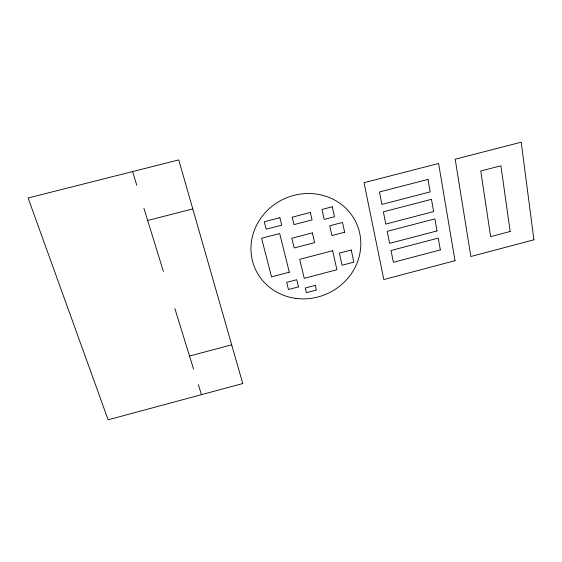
<?xml version="1.0" encoding="UTF-8"?>
<svg xmlns="http://www.w3.org/2000/svg" width="562" height="562" viewBox="0 0 562 562"><rect width="100%" height="100%" fill="white"/><g stroke="black" fill="none" stroke-linecap="round" stroke-linejoin="round"><path stroke-width="0.84" d="M189.542 356.048L231.685 344.815M147.666 220.473L192.78 208.909M132.569 171.586L136.784 185.242M143.865 208.165L163.409 271.453M174.866 308.538L193.553 369.044M198.421 384.801L201.463 394.664M242.77 383.537L108.143 419.807L28.1 197.986L178.751 159.91L242.77 383.537M298.506 286.873L288.468 289.514L286.676 282.37L296.75 279.714L298.506 286.873M440.32 249.914L393.372 262.299L391.04 250.497L438.255 238.084L440.32 249.914M510.156 231.495L490.626 236.644L480.77 170.981L500.925 165.769L510.156 231.495M315.303 285.37L305.278 288.018L306.409 292.662L316.406 290.02L315.303 285.37M454.988 260.705L383.825 279.546L364.028 182.685L438.592 163.479L454.988 260.705M533.9 239.805L470.844 256.504L455.192 159.201L521.22 142.193L533.9 239.805M332.634 250.708L299.665 259.342L304.26 278.323L336.926 269.725L332.634 250.708M351.236 250.02L339.343 253.139L342.04 265.25L353.863 262.145L351.236 250.02M437.004 230.926L389.621 243.353L387.239 231.34L434.897 218.878L437.004 230.926M289.311 272.198L271.544 276.862L261.59 238.267L279.7 233.567L289.311 272.198M312.353 232.9L291.818 238.239L294.186 247.968L314.622 242.636L312.353 232.9M344.639 232.239L331.91 235.555L329.718 225.783L342.504 222.461L344.639 232.239M433.625 211.586L385.799 224.062L383.375 211.832L431.476 199.32L433.625 211.586M279.904 217.698L264.281 221.737L266.177 229.191L281.745 225.151L279.904 217.698M427.998 179.411L379.441 191.965L381.907 204.42L430.183 191.895L427.998 179.411M310.329 212.478L292.198 217.171L293.989 224.61L312.058 219.925L310.329 212.478M332.275 206.795L321.956 209.464L324.204 219.398L334.474 216.728L332.275 206.795M295.872 298.387A55.483 52.097 -24.2 0 0 357.671 226.296A55.483 52.097 -24.2 0 0 264.119 213.897A55.483 52.097 -24.2 0 0 295.872 298.387"/></g></svg>
